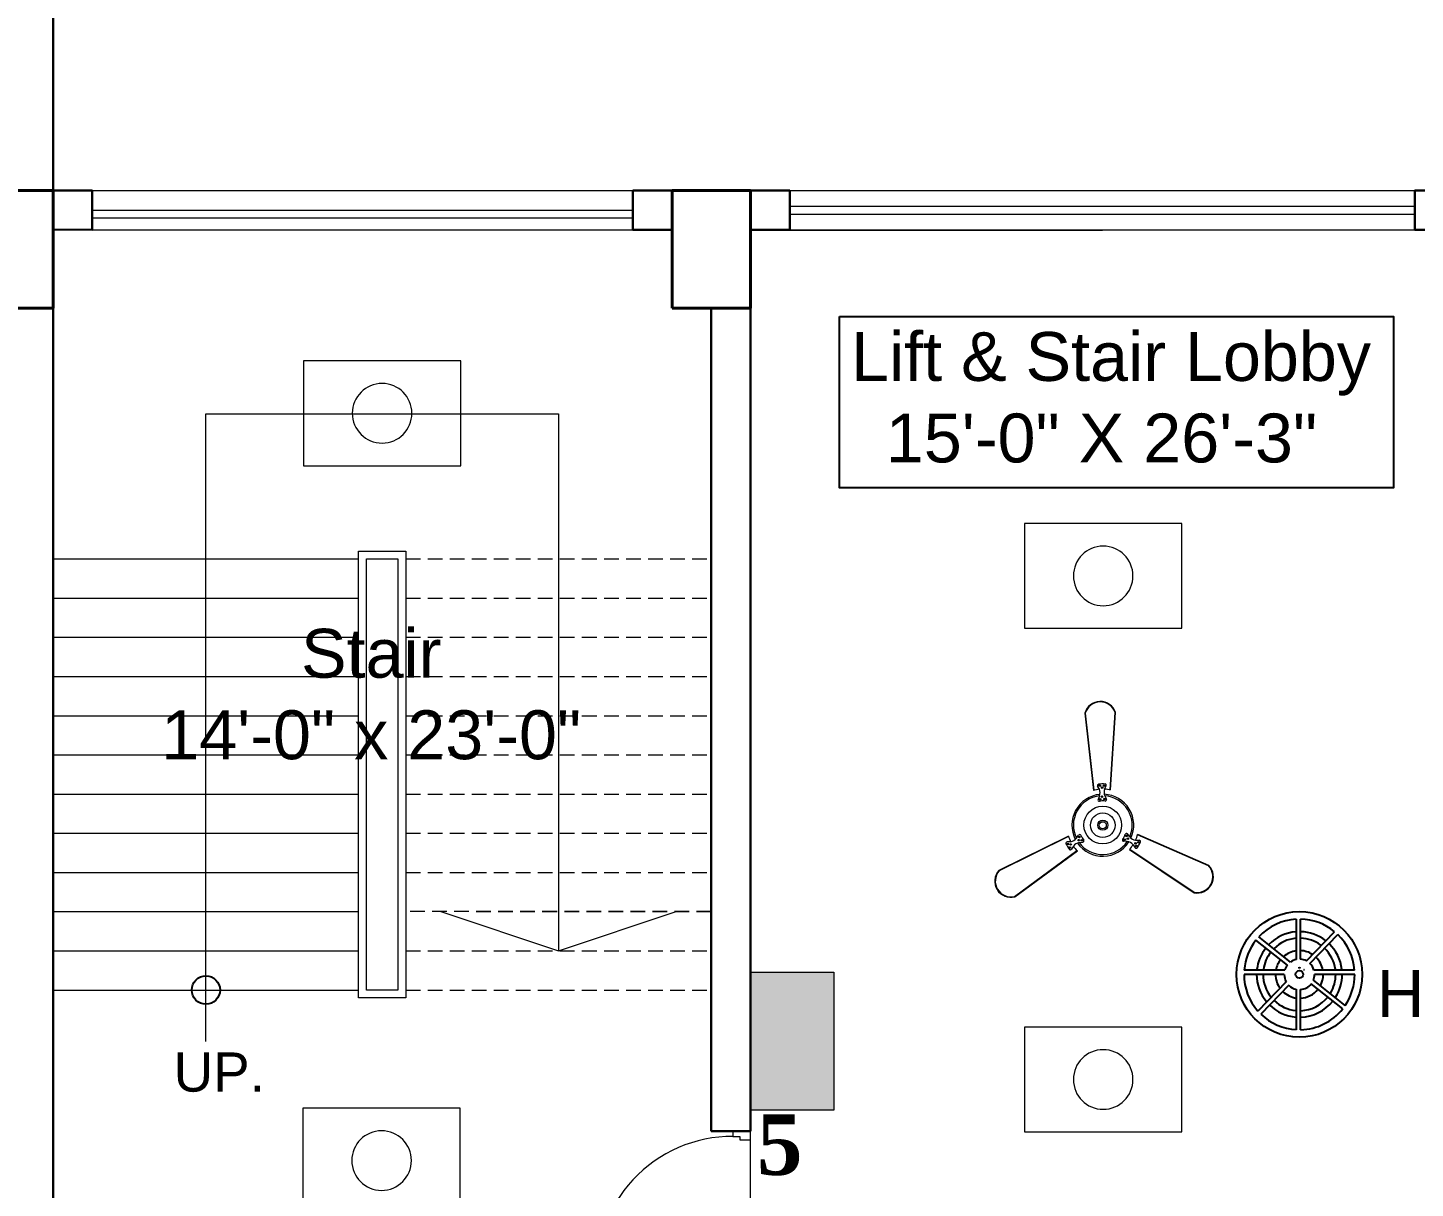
# Model space of a CAD drawing. Header units: inches. Extents: x -12 to 20935469, y -1604 to 24729220.
# Drawn here: x 20824775.3 to 20825129.4, y 24648016.5 to 24648312.6 of the extents above; entities that cross this region are included whole.
import ezdxf

# ---------------------------------------------------------------- set-up
doc = ezdxf.new("R2010")
doc.units = ezdxf.units.IN
doc.header["$LTSCALE"] = 0.03
doc.header["$MEASUREMENT"] = 0
doc.header["$PDMODE"] = 32
doc.header["$PDSIZE"] = 15
for name, pattern in [('ACAD_ISO02W100', [15, 12, -3]), ('DASHED2', [0.375, 0.25, -0.125]), ('DOT', [0.25, 0, -0.25])]:
    doc.linetypes.add(name, pattern=pattern)
for name, color, linetype, lineweight in [('0-elect.fixture-3 fan', 200, 'Continuous', 20), ('CL BOX', 90, 'ACAD_ISO02W100', 0), ('column', 1, 'Continuous', 40), ('Dimiention', 75, 'Continuous', 18), ('Door', 7, 'Continuous', 18), ('E-CF', 4, 'Continuous', 30), ('Gas', 21, 'Continuous', 5), ('line', 7, 'Continuous', 9), ('Main Wall', 7, 'Continuous', 30), ('RAIL', 23, 'Continuous', 13), ('STAIR', 46, 'Continuous', 15), ('wind.', 150, 'Continuous', 20)]:
    doc.layers.add(name, color=color, linetype=linetype, lineweight=lineweight)
for name, color, linetype in [('H', 154, 'Continuous'), ('heat detactor', 8, 'Continuous'), ('SB TEXT', 215, 'DOT'), ('TEXT', 7, 'Continuous')]:
    doc.layers.add(name, color=color, linetype=linetype)
doc.styles.add('2', font='swisscl.ttf')
doc.styles.add('RomanS', font='arial.ttf', dxfattribs={"height": 12})
doc.styles.get("Standard").update_dxf_attribs({"font": 'timesbd.ttf'})
doc.dimstyles.new('arch grid', dxfattribs={"dimtxt": 250, "dimasz": 100, "dimexe": 10, "dimexo": 10, "dimgap": 0.09, "dimtad": 0, "dimdec": 0, "dimzin": 0, "dimdsep": 46, "dimtxsty": 'Standard', "dimblk": 'DOT', "dimcen": 50, "dimdle": 50, "dimclrd": 256, "dimclre": 256, "dimadec": 0, "dimazin": 0, "dimtfac": 1, "dimtdec": 0, "dimtofl": 0, "dimtmove": 0, "dimatfit": 3, "dimldrblk": 'DOT', "dimfxl": 200, "dimfxlon": 1, "dimtolj": 1, "dimtzin": 0, "dimlwd": -1, "dimlwe": -1, "dimarcsym": 1})

# ---------------------------------------------------------------- blocks, each defined once
blk = doc.blocks.new('Door_45')
at = {"layer": 'Door'}
for p, q in [((1.5, 4.97), (1.5, 43.97)), ((3.5, 44.03), (3.5, 4.97)), ((1.5, 40.03), (2.25, 40.03)), ((2.25, 40.03), (2.25, 39.53)), ((2.75, 39.53), (2.75, 40.03)), ((2.75, 40.03), (3.5, 40.03)), ((2.25, 39.53), (2.75, 39.53)), ((1.5, 25.77), (2.25, 25.77)), ((2.25, 25.77), (2.25, 25.27)), ((2.25, 25.27), (2.75, 25.27)), ((2.75, 25.77), (3.5, 25.77)), ((2.75, 25.27), (2.75, 25.77)), ((1.5, 12.57), (2.25, 12.57)), ((2.25, 12.57), (2.25, 13.07)), ((2.25, 13.07), (2.75, 13.07)), ((2.75, 13.07), (2.75, 12.57)), ((2.75, 12.57), (3.5, 12.57)), ((0, -0.03), (0, 4.97)), ((0, 4.97), (1.5, 4.97)), ((3.5, 4.97), (1.5, 4.97)), ((1.5, 4.97), (1.5, 2.97)), ((45, 5), (43.5, 5)), ((43.5, 5), (43.5, 3)), ((45, -0.03), (45, 5)), ((1.5, 2.97), (2.5, 2.97)), ((2.5, 2.97), (2.5, -0.03)), ((42.5, 3), (42.5, -0.03)), ((43.5, 3), (42.5, 3)), ((2.5, -0.03), (0, -0.03)), ((42.5, -0.03), (45, -0.03))]:
    blk.add_line(p, q, dxfattribs=at)
blk.add_arc((4.66, 5.26), 38.84, 359.6233, 94.6685, dxfattribs=at)
blk = doc.blocks.new('GGGFGFG')
at = {"layer": 'line', "color": 4, "ltscale": 50}
for p, q in [((7356688.2, 3293208.1), (7357003, 3293208.1)), ((7356688.2, 3292998.4), (7356688.2, 3293208.1)), ((7357003, 3293208.1), (7357003, 3292998.4)), ((7357003, 3292998.4), (7356688.2, 3292998.4))]:
    blk.add_line(p, q, dxfattribs=at)
blk.add_circle((7356845.6, 3293103.2), 59.6, dxfattribs=at)
blk = doc.blocks.new('JUJUJUKIII')
at = {"layer": 'H', "ltscale": 50, "true_color": 0x999999, "transparency": 33554556}
h = blk.add_hatch(color=253, dxfattribs=at)
h.dxf.hatch_style = 1
h.paths.add_polyline_path([(7363219.9, 3291034.2), (7363425.7, 3291034.2), (7363425.7, 3291376.7), (7363219.9, 3291376.7)])
at = {"layer": 'Dimiention', "color": 4, "ltscale": 50}
blk.add_lwpolyline([(7363219.9, 3291034.2), (7363425.7, 3291034.2), (7363425.7, 3291376.7), (7363219.9, 3291376.7)], close=True, dxfattribs=at)
blk = doc.blocks.new('E-CF')
at = {"layer": '0-elect.fixture-3 fan', "color": 230, "linetype": 'ByBlock', "lineweight": 13, "ltscale": 5}
for p, q in [((-1.45, 6.53), (-2.38, 20.87)), ((-1.35, 6.55), (-2.29, 20.85)), ((3.24, 20.73), (1.65, 6.48)), ((3.34, 20.73), (1.74, 6.45)), ((-19.63, -7.46), (-6.46, -1.71)), ((-19.57, -7.54), (-6.43, -1.8)), ((6.34, -2.1), (19.2, -8.44)), ((6.37, -2.01), (19.25, -8.36)), ((-4.99, -4.44), (-16.92, -12.4)), ((-4.93, -4.51), (-16.88, -12.49)), ((16.28, -13.26), (4.71, -4.73)), ((16.32, -13.17), (4.78, -4.66))]:
    blk.add_line(p, q, dxfattribs=at)
at = {"layer": '0-elect.fixture-3 fan', "color": 232, "linetype": 'ByBlock', "lineweight": 13, "ltscale": 5}
for p, q in [((-0.35, 5.43), (-0.66, 4.81)), ((-0.33, 6.68), (-0.62, 7.28)), ((-0.29, 7.46), (-0.15, 7.2)), ((-0.02, 6.87), (0.23, 7.01)), ((0.04, 5.2), (0.29, 5.33)), ((0.48, 7.43), (0.62, 7.18)), ((0.6, 5.41), (0.87, 4.78)), ((0.63, 6.66), (0.96, 7.25)), ((-0.35, 4.97), (-0.22, 4.72)), ((0.42, 4.9), (0.56, 4.65)), ((-4.99, -2.18), (-4.57, -1.62)), ((-4.52, -2.55), (-4.76, -2.41)), ((-4.46, -2.08), (-4.31, -1.83)), ((-4.13, -2.78), (-3.98, -2.54)), ((4.47, -2.17), (4.18, -2.17)), ((4.87, -2.41), (4.49, -1.83)), ((-6.08, -2.77), (-6.75, -2.79)), ((-6.68, -3.29), (-6.53, -3.05)), ((-6.31, -3.97), (-6.16, -3.73)), ((-5.94, -3.44), (-6.18, -3.29)), ((-5.62, -3.61), (-6, -4.17)), ((-4.53, -3.01), (-3.84, -2.97)), ((4.38, -3.22), (3.69, -3.14)), ((4.03, -2.81), (3.74, -2.8)), ((4.47, -2.63), (4.47, -2.91)), ((5.44, -3.87), (5.79, -4.45)), ((6.19, -4.13), (5.9, -4.12)), ((5.94, -3.05), (6.61, -3.1)), ((5.95, -3.42), (5.94, -3.7)), ((6.6, -3.47), (6.31, -3.46))]:
    blk.add_line(p, q, dxfattribs=at)
at = {"layer": '0-elect.fixture-3 fan', "color": 5, "lineweight": 13}
blk.add_line((0, 0), (0, 0), dxfattribs=at)
at = {"layer": '0-elect.fixture-3 fan', "color": 230, "linetype": 'ByBlock', "lineweight": 13, "ltscale": 5, "extrusion": (0, 0, -1)}
for centre, major_axis, start_param, end_param in [((0.46, 19.91), (-2.12, 2.12), 5.823867, 8.359631), ((0.46, 19.91), (-2.05, 2.05), 5.830329, 8.353169), ((0, 0), (-4.05, 4.05), 5.068563, 7.021343), ((0, 0), (-3.85, 3.85), 5.085186, 7.003917), ((0, 0), (4.72, 4.72), -1.003222, -0.833722), ((0, 0), (-4.05, 4.05), 0.879773, 2.832553), ((0, 0), (-3.85, 3.85), 0.896396, 2.815126), ((0, 0), (4.72, 4.72), -0.690743, -0.521244), ((0, 0), (-4.72, 4.72), 5.068843, 5.238343), ((0, 0), (-4.72, 4.72), 2.66197, 2.831469), ((0, 0), (4.72, 4.72), 3.185569, 3.355068), ((0, 0), (4.05, 4.05), 1.403372, 3.356151), ((0, 0), (-3.85, 3.85), 2.990791, 4.909522), ((0, 0), (4.72, 4.72), 1.403652, 1.573151), ((-17.47, -9.55), (-2.12, 2.12), 3.729471, 6.265236), ((-17.47, -9.55), (-2.05, 2.05), 3.735934, 6.258773), ((17, -10.35), (-2.12, 2.12), 1.635076, 4.170841), ((17, -10.35), (2.05, 2.05), 0.070743, 2.593582)]:
    blk.add_ellipse(centre, major_axis=major_axis, ratio=1, start_param=start_param, end_param=end_param, dxfattribs=at)
at = {"layer": '0-elect.fixture-3 fan', "color": 232, "linetype": 'ByBlock', "lineweight": 13, "ltscale": 5, "extrusion": (0, 0, -1)}
for centre, major_axis, start_param, end_param in [((-0.41, 7.39), (-0.169, 0.169), 5.038692, 7.013305), ((0, 0), (5.4, 5.4), -0.840677, -0.683789), ((-0.22, 7.33), (0.101, 0.101), 3.926991, 10.210176), ((-2.18, 6.1), (-1.37, 1.37), 2.052913, 2.705807), ((0.11, 6.94), (0.101, 0.101), 3.926991, 10.210176), ((0.17, 5.27), (0.101, 0.101), 3.926991, 10.210176), ((0.55, 7.31), (0.101, 0.101), 3.926991, 10.210176), ((2.58, 5.99), (1.46, 1.46), 3.643048, 4.257264), ((0.75, 7.36), (-0.169, 0.169), 0.887007, 2.86162), ((-0.44, 4.71), (0.169, 0.169), 2.26283, 4.381754), ((-0.28, 4.84), (0.101, 0.101), 3.926991, 10.210176), ((0, 0), (3.17, 3.17), -0.878763, -0.645703), ((0.49, 4.78), (0.101, 0.101), 3.926991, 10.210176), ((0.66, 4.68), (0.169, 0.169), 0.376965, 2.49589), ((-6.47, -0.75), (1.46, 1.46), 1.548653, 2.162869), ((-4.64, -2.48), (-0.101, 0.101), 5.497787, 11.780972), ((-4.38, -1.76), (-0.169, 0.169), 6.136552, 8.255476), ((-4.38, -1.96), (-0.101, 0.101), 5.497787, 11.780972), ((-4.05, -2.66), (0.101, 0.101), 3.926991, 10.210176), ((0, 0), (-3.17, 3.17), 4.880824, 5.113884), ((0, 0), (-3.17, 3.17), 2.786429, 3.019489), ((4.29, -1.97), (-0.169, 0.169), 5.928021, 8.046946), ((4.33, -2.17), (0.101, 0.101), 3.926991, 10.210176), ((6.36, -1.16), (1.37, 1.37), 2.576511, 3.229406), ((-6.75, -3.02), (0.169, 0.169), 3.505001, 5.479614), ((0, 0), (-5.4, 5.4), 4.91891, 5.075797), ((-6.6, -3.17), (0.101, 0.101), 3.926991, 10.210176), ((-6.19, -4.04), (0.169, 0.169), 1.373501, 3.348114), ((-6.24, -3.85), (0.101, 0.101), 3.926991, 10.210176), ((-6.06, -3.36), (0.101, 0.101), 3.926991, 10.210176), ((-4.19, -4.93), (-1.37, 1.37), 6.241703, 6.894597), ((-3.86, -2.73), (0.169, 0.169), 0.168435, 2.287359), ((3.72, -2.9), (0.169, 0.169), 2.471361, 4.590285), ((3.89, -2.81), (0.101, 0.101), 3.926991, 10.210176), ((4.47, -2.77), (0.101, 0.101), 3.926991, 10.210176), ((3.89, -5.22), (-1.46, 1.46), 1.025054, 1.63927), ((6, -4.32), (-0.169, 0.169), 2.981402, 4.956015), ((5.95, -3.56), (-0.101, 0.101), 5.497787, 11.780972), ((6.05, -4.13), (0.101, 0.101), 3.926991, 10.210176), ((0, 0), (-5.4, 5.4), 2.824515, 2.981402), ((6.45, -3.47), (-0.101, 0.101), 5.497787, 11.780972), ((6.6, -3.33), (-0.169, 0.169), 0.849902, 2.824515)]:
    blk.add_ellipse(centre, major_axis=major_axis, ratio=1, start_param=start_param, end_param=end_param, dxfattribs=at)
at = {"layer": '0-elect.fixture-3 fan', "linetype": 'ByBlock', "lineweight": 13, "ltscale": 5, "extrusion": (0, 0, -1)}
blk.add_ellipse((0.01, 0.03), major_axis=(-2.47, 2.47), ratio=1, start_param=5.497787, end_param=11.780972, dxfattribs=at)
at = {"layer": '0-elect.fixture-3 fan', "color": 200, "linetype": 'ByBlock', "lineweight": 13, "ltscale": 5, "extrusion": (0, 0, -1)}
blk.add_ellipse((0, 0), major_axis=(-1.61, 1.61), ratio=1, start_param=5.497787, end_param=11.780972, dxfattribs=at)
at = {"layer": '0-elect.fixture-3 fan', "color": 190, "linetype": 'ByBlock', "lineweight": 13, "ltscale": 5, "extrusion": (0, 0, -1)}
for major_axis, start_param, end_param in [((0.666, 0.666), 3.926991, 10.210176), ((-0.461, 0.461), 5.497787, 11.780972)]:
    blk.add_ellipse((0, 0), major_axis=major_axis, ratio=1, start_param=start_param, end_param=end_param, dxfattribs=at)
blk = doc.blocks.new('heat detaCTOR')
for p, q in [((20826806.99, 24664335.71), (20826806.99, 24664325.41)), ((20826808.1, 24664325.48), (20826808.1, 24664335.73)), ((20826805.53, 24664324.77), (20826797.4, 24664331.19)), ((20826809.56, 24664325.06), (20826816.75, 24664332.51)), ((20826810.46, 24664324.4), (20826817.58, 24664331.78)), ((20826804.72, 24664323.99), (20826796.69, 24664330.35)), ((20826803.91, 24664321.62), (20826793.66, 24664321.62)), ((20826804.07, 24664322.73), (20826793.7, 24664322.73)), ((20826821.85, 24664322.73), (20826811.48, 24664322.73)), ((20826821.9, 24664321.62), (20826811.65, 24664321.62)), ((20826804.41, 24664319.72), (20826797.2, 24664312.27)), ((20826805.09, 24664318.84), (20826797.97, 24664311.46)), ((20826806.99, 24664317.83), (20826806.99, 24664307.52)), ((20826808.1, 24664307.5), (20826808.1, 24664317.77)), ((20826818.83, 24664312.83), (20826810.79, 24664319.19)), ((20826819.48, 24664313.72), (20826811.36, 24664320.16))]:
    blk.add_line(p, q)
at = {"layer": 'heat detactor'}
for radius in [16.02, 0.961]:
    blk.add_circle((20826807.78, 24664321.62), radius, dxfattribs=at)
at = {"layer": 'heat detactor', "ltscale": 50}
for radius, start, end in [(14.12, 93.1805, 137.2895), (14.12, 50.5228, 88.685), (14.12, 4.5205, 46.0244), (14.12, 141.7875, 175.4795), (9.26, 95.4082, 134.2403), (6.08, 97.3867, 131.5175), (6.08, 56.4828, 86.9346), (9.26, 53.6686, 87.7533), (9.26, 7.6691, 45.9996), (9.26, 141.9072, 172.3309), (6.08, 142.0004, 169.5114), (3.87, 101.6639, 125.5893), (3.87, 62.6166, 85.1763), (3.87, 16.6343, 45.9836), (6.08, 10.4886, 45.9945), (14.12, 179.9779, 221.5042), (9.26, 180, 218.3584), (6.08, 180, 215.5442), (3.87, 180, 209.4431), (3.87, 142.2004, 163.3657), (1.65, 78.6551, 101.3184), (1.65, 42.0404, 45.9436), (3.87, 337.7128, 0), (6.08, 331.7846, 0), (9.26, 329.0619, 0), (14.12, 326.0126, 0.0221), (6.08, 226.0325, 262.6133), (3.87, 226.0434, 258.3361), (3.87, 274.8237, 321.1017), (6.08, 273.0654, 321.3017), (9.26, 226.0274, 264.5918), (9.26, 272.2467, 321.395), (14.12, 226.0026, 266.8195), (14.12, 271.315, 321.5146)]:
    blk.add_arc((20826807.78, 24664321.62), radius, start, end, dxfattribs=at)
at = {"layer": 'heat detactor'}
for start, end in [(94.5899, 135.3638), (52.5077, 88.0926), (141.8685, 173.4939), (6.5061, 46.0017), (180, 219.5193), (327.9383, 0), (226.0253, 265.4101), (271.9074, 321.4336)]:
    blk.add_arc((20826807.78, 24664321.62), 10.91, start, end, dxfattribs=at)
at = {"insert": (20826827.55, 24664322.73), "char_height": 12, "attachment_point": 1, "style": 'RomanS'}
blk.add_mtext_dynamic_manual_height_columns('HD', width=23.193, gutter_width=60, heights=[0], dxfattribs=at)
blk = doc.blocks.new('_Oblique')
at = {"color": 0, "linetype": 'ByBlock', "lineweight": -2}
blk.add_line((-0.5, -0.5), (0.5, 0.5), dxfattribs=at)
blk = doc.blocks.new('*D363')
at = {"ltscale": 50, "transparency": 16777216}
for p, q in [((3479.24, 24649574.13), (3479.24, 24649400.75)), ((3479.42, 24649524.13), (3469.24, 24649524.13)), ((3479.42, 24649400.75), (3469.24, 24649400.75)), ((3479.24, 24649400.75), (3479.24, 8350.74))]:
    blk.add_line(p, q, dxfattribs=at)
at = {"layer": 'Defpoints', "color": 0, "ltscale": 50, "transparency": 16777216}
for p in [(20846678.15, 24649524.13), (3479.24, 24649400.75), (20846678.15, 24649400.75)]:
    blk.add_point(p, dxfattribs=at)
at = {"ltscale": 50, "transparency": 16777216, "xscale": 100, "yscale": 100, "zscale": 100}
for p, rotation in [((3479.24, 24649524.13), 90), ((3479.24, 24649400.75), 270)]:
    blk.add_blockref('_Oblique', p, dxfattribs=dict(at, rotation=rotation))
at = {"color": 0, "ltscale": 50, "transparency": 16777216, "insert": (3479.24, 3397.61), "char_height": 250, "attachment_point": 5, "rotation": 90}
blk.add_mtext('\\A1;{\\H8.57143x;300mm}', dxfattribs=at)
blk = doc.blocks.new('_Dot')
at = {"color": 0, "linetype": 'ByBlock', "lineweight": -2}
blk.add_line((-0.5, 0), (-1, 0), dxfattribs=at)
at = {"color": 0, "linetype": 'ByBlock', "const_width": 0.5}
blk.add_lwpolyline([(-0.25, 0, 1), (0.25, 0, 1)], format="xyb", close=True, dxfattribs=at)

msp = doc.modelspace()

# ---------------------------------------------------------------- linework, layer by layer
msp.add_lwpolyline([(20824982.4, 24648238.88), (20825123.86, 24648238.88), (20825123.86, 24648195.19), (20824982.4, 24648195.19)], close=True)
msp.add_circle((20824820.74, 24648067.06), 3.61)
at = {"layer": 'column', "lineweight": 40, "ltscale": 20}
for points in [[(20824761.75, 24648241.06), (20824781.75, 24648241.06), (20824781.75, 24648271.06), (20824761.75, 24648271.06)], [(20824939.72, 24648241.06), (20824959.72, 24648241.06), (20824959.72, 24648271.06), (20824939.72, 24648271.06)]]:
    msp.add_lwpolyline(points, close=True, dxfattribs=at)
at = {"layer": 'Gas', "color": 0, "lineweight": 5}
for points in [[(20824871.72, 24648065.06), (20824859.72, 24648065.06), (20824859.72, 24648179.06), (20824871.72, 24648179.06)], [(20824869.72, 24648067.06), (20824861.72, 24648067.06), (20824861.72, 24648177.06), (20824869.72, 24648177.06)]]:
    msp.add_lwpolyline(points, close=True, dxfattribs=at)
at = {"layer": 'Main Wall', "lineweight": 30}
for p, q in [((20824781.75, 24648271.06), (20824781.75, 24648335.91)), ((20824781.75, 24647986.02), (20824781.75, 24648261.06)), ((20824949.72, 24648241.06), (20824949.72, 24648031.02)), ((20824959.72, 24648241.06), (20824959.72, 24648031.02)), ((20824959.72, 24648031.02), (20824949.72, 24648031.02))]:
    msp.add_line(p, q, dxfattribs=at)
for points in [[(20824781.75, 24648271.06), (20824791.75, 24648271.06), (20824791.75, 24648261.06), (20824781.75, 24648261.07)], [(20824939.72, 24648271.06), (20824929.72, 24648271.06), (20824929.72, 24648261.06), (20824939.72, 24648261.06)], [(20824959.72, 24648271.06), (20824969.72, 24648271.06), (20824969.72, 24648261.06), (20824959.72, 24648261.06)], [(20825139.25, 24648271.06), (20825129.25, 24648271.06), (20825129.25, 24648261.06), (20825139.25, 24648261.06)]]:
    msp.add_lwpolyline(points, dxfattribs=at)
at = {"layer": 'RAIL', "lineweight": 9}
for p, q in [((20824820.74, 24648053.9), (20824820.74, 24648214.06)), ((20824820.74, 24648214.06), (20824910.72, 24648214.06)), ((20824910.72, 24648214.06), (20824910.72, 24648077.06)), ((20824880.72, 24648087.06), (20824910.72, 24648077.06)), ((20824910.72, 24648077.06), (20824940.72, 24648087.06))]:
    msp.add_line(p, q, dxfattribs=at)
at = {"layer": 'STAIR', "color": 32, "lineweight": 5}
for p, q in [((20824781.75, 24648177.06), (20824859.72, 24648177.06)), ((20824781.75, 24648167.06), (20824859.72, 24648167.06)), ((20824781.75, 24648157.06), (20824859.72, 24648157.06)), ((20824781.75, 24648147.06), (20824859.72, 24648147.06)), ((20824781.75, 24648137.06), (20824859.72, 24648137.06)), ((20824781.75, 24648127.06), (20824859.72, 24648127.06)), ((20824781.75, 24648117.06), (20824859.72, 24648117.06)), ((20824781.75, 24648107.06), (20824859.72, 24648107.06)), ((20824781.75, 24648097.06), (20824859.72, 24648097.06)), ((20824781.75, 24648087.06), (20824859.72, 24648087.06)), ((20824781.75, 24648077.06), (20824859.72, 24648077.06)), ((20824781.75, 24648067.06), (20824859.72, 24648067.06))]:
    msp.add_line(p, q, dxfattribs=at)
at = {"layer": 'STAIR', "color": 32, "linetype": 'DASHED2', "lineweight": 5, "ltscale": 500}
for p, q in [((20824871.72, 24648177.06), (20824949.72, 24648177.06)), ((20824871.72, 24648167.06), (20824949.72, 24648167.06)), ((20824871.72, 24648157.06), (20824949.72, 24648157.06)), ((20824871.72, 24648147.06), (20824949.72, 24648147.06)), ((20824871.72, 24648137.06), (20824949.72, 24648137.06)), ((20824871.72, 24648127.06), (20824949.72, 24648127.06)), ((20824871.72, 24648117.06), (20824949.72, 24648117.06)), ((20824871.72, 24648107.06), (20824949.72, 24648107.06)), ((20824871.72, 24648097.06), (20824949.72, 24648097.06)), ((20824949.72, 24648087.06), (20824871.72, 24648087.06)), ((20824889.72, 24648087.06), (20824949.72, 24648087.06)), ((20824871.72, 24648077.06), (20824949.72, 24648077.06)), ((20824871.72, 24648067.06), (20824949.72, 24648067.06))]:
    msp.add_line(p, q, dxfattribs=at)
at = {"layer": 'wind.'}
for p, q in [((20824791.75, 24648271.06), (20824929.72, 24648271.06)), ((20824969.72, 24648271.06), (20825129.25, 24648271.06)), ((20824791.75, 24648266.06), (20824929.72, 24648266.06)), ((20824969.72, 24648267.06), (20825129.25, 24648267.06)), ((20824791.75, 24648264.06), (20824929.72, 24648264.06)), ((20824969.72, 24648265.06), (20825129.25, 24648265.06)), ((20824791.75, 24648261.06), (20824929.72, 24648261.06)), ((20824969.72, 24648261.06), (20825139.25, 24648261.06))]:
    msp.add_line(p, q, dxfattribs=at)
at = {"layer": 'wind.', "lineweight": 5}
msp.add_lwpolyline([(20824137.87, 24647826.02), (20824137.87, 24647946.34), (20824959.72, 24647946.02), (20824959.72, 24648260.89), (20825139.37, 24648261.06), (20825139.37, 24647946.02), (20825973.25, 24647946.02), (20825973.25, 24647826.02), (20825262.5, 24647826.02), (20825262.5, 24647684.87), (20824959.72, 24647684.87), (20824959.72, 24647826.01)], close=True, dxfattribs=at)

# ---------------------------------------------------------------- block references
at = {"layer": 'CL BOX', "color": 5, "xscale": -0.127552882082143, "yscale": 0.127552882082143, "zscale": 0.127552882082143, "rotation": 359.9998993550784}
for p in [(21763251.82, 24228167.76), (21763251.7, 24227977.08)]:
    msp.add_blockref('GGGFGFG', p, dxfattribs=at)
at = {"layer": 'CL BOX', "color": 5, "transparency": 33554457, "xscale": -0.127552882082143, "yscale": 0.127552882082143, "zscale": 0.127552882082143, "rotation": 359.9998993550784}
for p in [(21763435.85, 24228126.27), (21763435.85, 24227997.77)]:
    msp.add_blockref('GGGFGFG', p, dxfattribs=at)
at = {"layer": 'Door', "color": 250, "ltscale": 20, "xscale": 0.8888888888759539, "yscale": 0.8888888888759539, "zscale": 0.8888888888759539, "rotation": 90.00000000000001}
msp.add_blockref('Door_45', (20824959.69, 24647991.02), dxfattribs=at)
at = {"layer": 'E-CF', "xscale": -1.378879578969062, "yscale": 1.378879578969062, "zscale": 1.378879578969062}
msp.add_blockref('E-CF', (20825049.63, 24648109.11), dxfattribs=at)
at = {"layer": 'heat detactor'}
msp.add_blockref('heat detaCTOR', (-1707.98, -16250.58), dxfattribs=at)
at = {"layer": 'line', "color": 5, "xscale": -0.1026830631760966, "yscale": 0.1026830631760966, "zscale": 0.1026830631760966, "rotation": 359.9999006555042}
msp.add_blockref('JUJUJUKIII', (21581058.35, 24310101.65), dxfattribs=at)

# ---------------------------------------------------------------- texts
at = {"layer": 'SB TEXT', "insert": (20824967.17, 24648019.67), "char_height": 15.435, "width": 227.4581, "attachment_point": 8, "rotation": 0}
msp.add_mtext('\\A1;5', dxfattribs=at)
at = {"layer": 'TEXT', "color": 30, "lineweight": 5, "ltscale": 20, "attachment_point": 2, "style": '2'}
for s, width, gutter_width, insert, char_height in [('\\pxsm1,qc;{\\fArial|b0|i0|c0|p34;\\C0; Lift & Stair Lobby\\P15\'-0" X 26\'-3" }', 146.3875, 0.75, (20825049.3, 24648234.95), 12.4758), ('\\pxsm1;{\\fArial|b0|i0|c0|p34;\\C0;Stair\\P14\'-0" x 23\'-0"  }', 114.8068, 0.282, (20824862.93, 24648159.22), 12.4758), ('{\\fArial|b0|i0|c0|p34;\\C0;UP.}', 104.7597, 0.5, (20824824.14, 24648051.13), 10)]:
    msp.add_mtext_dynamic_manual_height_columns(s, width=width, gutter_width=gutter_width, heights=[0], dxfattribs=dict(at, insert=insert, char_height=char_height))

# ---------------------------------------------------------------- dimensions: what is measured, and where the dimension line sits
at = {"ltscale": 50}
dim = msp.add_linear_dim(base=(3479.24, 24649400.75), p1=(20846678.15, 24649524.13), p2=(20846678.15, 24649400.75), angle=90, text='{\\H8.57143x;300mm}', dimstyle='arch grid', override={"dimblk1": 'Oblique', "dimblk2": 'Oblique', "dimsah": 1, "dimfxl": 0.18}, dxfattribs=at)
dim.commit()
dim.dimension.update_dxf_attribs({"geometry": '*D363', "text_midpoint": (3479.24, 3397.61), "dimtype": 160})

doc.saveas('drawing.dxf')
